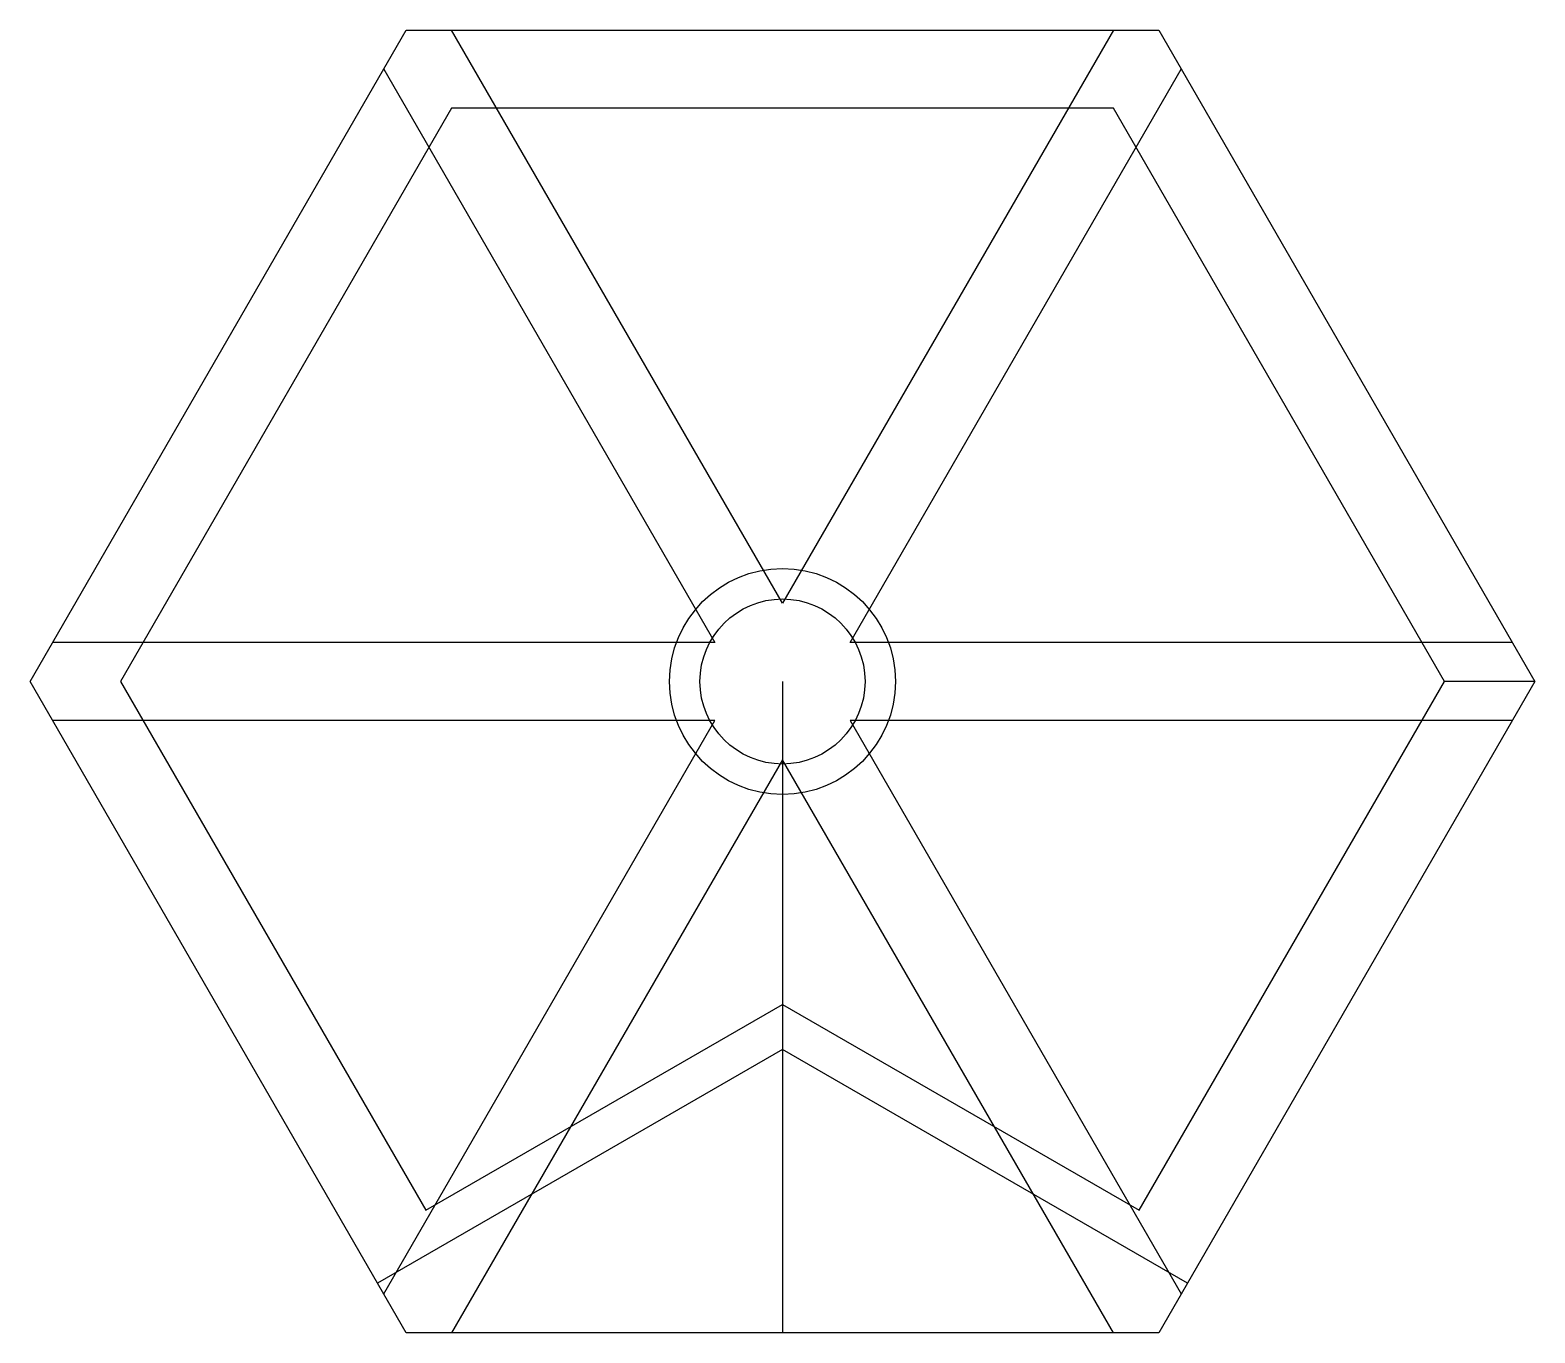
# Model space of a CAD drawing. Header units: millimetres. Extents: x -43.3 to 43.3, y -37.5 to 37.5.
import ezdxf

# ---------------------------------------------------------------- set-up
doc = ezdxf.new("R2010")
doc.units = ezdxf.units.MM

msp = doc.modelspace()

# ---------------------------------------------------------------- linework, layer by layer
for p, q in [((-43.301, 0), (-21.651, 37.5)), ((-21.651, 37.5), (21.651, 37.5)), ((21.651, 37.5), (43.301, 0)), ((-21.651, -37.5), (-43.301, 0)), ((0, 0), (0, -37.5)), ((43.301, 0), (21.651, -37.5)), ((43.301, 0), (38.105, 0)), ((0, -4.5), (-19.053, -37.5)), ((19.053, -37.5), (0, -4.5)), ((21.651, -37.5), (-21.651, -37.5))]:
    msp.add_line(p, q)
for points in [[(19.053, 37.5), (0, 4.5), (-19.053, 37.5)], [(-22.95, 35.25), (-3.897, 2.25), (-42.002, 2.25)], [(42.002, 2.25), (3.897, 2.25), (22.95, 35.25)], [(-22.95, -35.25), (-3.897, -2.25), (-42.002, -2.25)], [(42.002, -2.25), (3.897, -2.25), (22.95, -35.25)], [(23.301, -34.641), (0, -21.188), (-23.301, -34.641)]]:
    msp.add_lwpolyline(points)
msp.add_lwpolyline([(38.105, 0), (19.053, 33), (-19.053, 33), (-38.105, 0), (-20.529, -30.442), (0, -18.59), (20.529, -30.442)], close=True)
for radius in [6.5, 4.75]:
    msp.add_circle((0, 0), radius)

doc.saveas('drawing.dxf')
